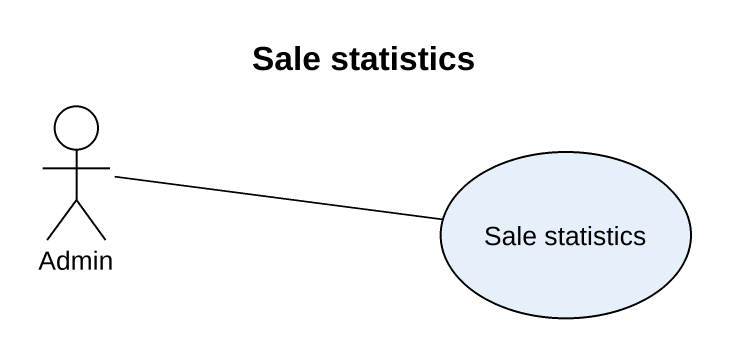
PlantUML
@startuml
title Sale statistics
actor Admin
usecase "Sale statistics" as Sale_statistics
Admin -right- Sale_statistics
@enduml
